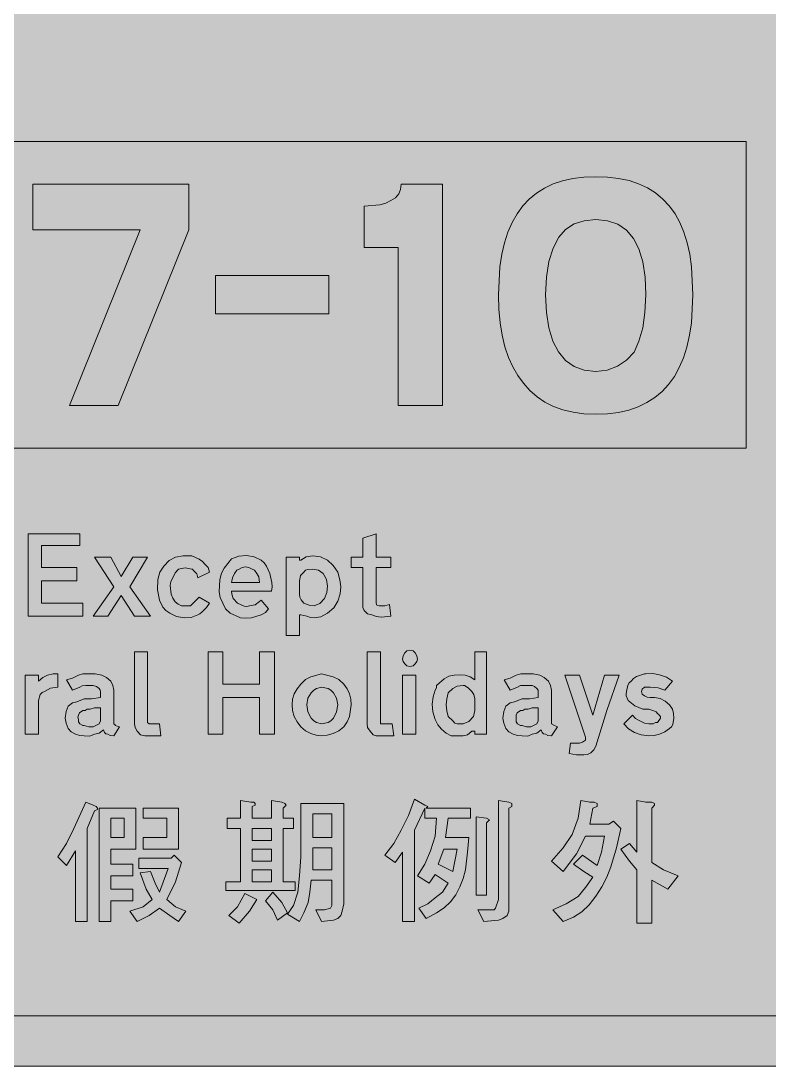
# Model space of a CAD drawing. Header units: metres. Extents: x 144 to 426, y 7 to 265.
# Drawn here: x 203.6 to 295, y 7.2 to 134.8 of the extents above; entities that cross this region are included whole.
import ezdxf

# ---------------------------------------------------------------- set-up
doc = ezdxf.new("R2010")
doc.units = ezdxf.units.M
for name, color, linetype, true_color in [('FILL_BLACK_000000', 7, 'Continuous', 0x000000), ('FILL_BLUE_0000FF', 7, 'Continuous', 0x0000ff), ('FILL_WHITE_FFFFFF', 7, 'Continuous', 0xffffff), ('STROKE_BLUE_0000FF', 7, 'Continuous', 0x0000ff), ('STROKE_WHITE_FFFFFF', 7, 'Continuous', 0xffffff)]:
    doc.layers.add(name, color=color, linetype=linetype, true_color=true_color)

msp = doc.modelspace()

# ---------------------------------------------------------------- hatches: boundary and pattern name
at = {"layer": 'FILL_BLACK_000000', "true_color": 0x000000}
h = msp.add_hatch(color=7, dxfattribs=at)
h.dxf.hatch_style = 1
h.paths.add_polyline_path([(218.16, 109.26), (205.02, 109.26), (205.02, 114.84), (224.1, 114.84), (224.1, 109.26), (215.46, 87.84), (209.52, 87.84), (218.16, 109.26)])
h = msp.add_hatch(color=7, dxfattribs=at)
h.dxf.hatch_style = 1
h.paths.add_polyline_path([(255.06, 87.84), (249.66, 87.84), (249.66, 107.1), (245.52, 107.1), (245.52, 112.14), (247.41, 112.3), (248.15, 112.52), (248.76, 112.86), (249.34, 113.19), (249.73, 113.65), (249.95, 114.2), (250.02, 114.84), (255.06, 114.84), (255.06, 87.84)])
h = msp.add_hatch(color=7, dxfattribs=at)
h.dxf.hatch_style = 1
h.paths.add_polyline_path([(285.24, 96.39), (284.92, 94.96), (284.5, 93.65), (283.99, 92.46), (283.39, 91.37), (282.69, 90.4), (281.9, 89.55), (281.02, 88.81), (280.04, 88.18), (278.98, 87.67), (277.82, 87.27), (276.56, 86.99), (275.22, 86.82), (273.78, 86.76), (272.35, 86.82), (271.01, 87), (269.77, 87.29), (268.63, 87.7), (267.58, 88.24), (266.62, 88.89), (265.75, 89.65), (264.96, 90.54), (264.26, 91.48), (263.65, 92.53), (263.12, 93.7), (262.69, 94.99), (262.35, 96.4), (262.1, 97.93), (261.95, 99.58), (261.9, 101.34), (262.09, 104.75), (262.32, 106.28), (262.64, 107.69), (263.06, 108.99), (263.57, 110.17), (264.17, 111.23), (264.87, 112.18), (265.66, 113.02), (266.54, 113.75), (267.52, 114.36), (268.58, 114.86), (269.74, 115.24), (271, 115.52), (272.34, 115.69), (273.78, 115.74), (275.22, 115.69), (276.58, 115.53), (277.85, 115.27), (279.02, 114.88), (280.11, 114.39), (281.1, 113.77), (281.99, 113.02), (282.78, 112.14), (283.47, 111.2), (284.07, 110.15), (284.56, 108.98), (284.96, 107.68), (285.27, 106.28), (285.49, 104.75), (285.66, 101.34), (285.47, 97.92), (285.24, 96.39)])
h.paths.add_polyline_path([(279.53, 105.36), (279.06, 106.93), (278.39, 108.22), (277.54, 109.23), (276.48, 109.95), (275.23, 110.38), (273.78, 110.52), (272.37, 110.38), (271.13, 109.98), (270.08, 109.3), (269.28, 108.36), (268.57, 107.01), (268.07, 105.39), (267.76, 103.5), (267.66, 101.34), (267.76, 99.18), (268.06, 97.3), (268.55, 95.69), (269.24, 94.36), (270.1, 93.33), (271.15, 92.58), (272.38, 92.13), (273.78, 91.98), (275.19, 92.14), (276.46, 92.61), (277.55, 93.35), (278.46, 94.32), (279.06, 95.67), (279.52, 97.29), (279.8, 99.18), (279.9, 101.34), (279.81, 103.49), (279.53, 105.36)], flags=16)
h = msp.add_hatch(color=7, dxfattribs=at)
h.dxf.hatch_style = 1
h.paths.add_polyline_path([(241.2, 103.68), (241.2, 99), (227.34, 99), (227.34, 103.68), (241.2, 103.68)])
at = {"layer": 'FILL_BLUE_0000FF', "true_color": 0x0000ff}
h = msp.add_hatch(color=7, dxfattribs=at)
h.dxf.hatch_style = 1
h.paths.add_polyline_path([(419.4, 19.44), (419.36, 18.2), (419.25, 17.64), (419.04, 17.1), (418.46, 16.02), (417.6, 14.94), (416.68, 14.24), (415.62, 13.68), (415.05, 13.47), (414.45, 13.37), (413.28, 13.32), (156.06, 13.32), (154.88, 13.42), (153.77, 13.72), (152.72, 14.23), (151.74, 14.94), (150.93, 15.95), (150.37, 17.05), (150.04, 18.23), (149.94, 19.44), (149.94, 252.54), (150.04, 253.65), (150.37, 254.77), (150.93, 255.86), (151.74, 256.86), (152.66, 257.65), (153.72, 258.3), (154.89, 258.55), (156.06, 258.66), (413.28, 258.66), (414.49, 258.53), (415.64, 258.16), (416.7, 257.6), (417.6, 256.86), (418.41, 255.96), (418.97, 254.9), (419.3, 253.75), (419.4, 252.54), (419.4, 19.44)])
at = {"layer": 'FILL_WHITE_FFFFFF', "true_color": 0xffffff}
h = msp.add_hatch(color=7, dxfattribs=at)
h.dxf.hatch_style = 1
h.paths.add_polyline_path([(156.06, 7.2), (153.81, 7.36), (152.67, 7.58), (151.56, 7.92), (149.29, 9.14), (148.29, 9.84), (147.42, 10.62), (146.54, 11.6), (145.78, 12.62), (144.54, 14.76), (144.2, 15.95), (143.98, 17.1), (143.82, 19.44), (143.82, 252.54), (143.98, 254.79), (144.2, 255.93), (144.54, 257.04), (145.12, 258.19), (145.78, 259.25), (146.54, 260.23), (147.42, 261.18), (148.29, 262.06), (149.29, 262.8), (150.38, 263.41), (151.56, 263.88), (152.67, 264.32), (153.81, 264.6), (156.06, 264.78), (413.28, 264.78), (415.53, 264.6), (416.67, 264.32), (417.78, 263.88), (418.96, 263.41), (420.07, 262.8), (421.12, 262.06), (422.1, 261.18), (423.58, 259.25), (424.23, 258.19), (424.8, 257.04), (425.14, 255.93), (425.36, 254.79), (425.52, 252.54), (425.52, 19.44), (425.36, 17.1), (425.14, 15.95), (424.8, 14.76), (423.58, 12.62), (422.1, 10.62), (420.07, 9.14), (417.78, 7.92), (416.67, 7.58), (415.53, 7.36), (413.28, 7.2), (156.06, 7.2)])
h = msp.add_hatch(color=7, dxfattribs=at)
h.dxf.hatch_style = 1
h.paths.add_polyline_path([(292.14, 120.06), (292.14, 82.62), (160.02, 82.62), (160.02, 120.06), (292.14, 120.06)])
h = msp.add_hatch(color=7, dxfattribs=at)
h.dxf.hatch_style = 1
h.paths.add_polyline_path([(204.48, 72.18), (210.78, 72.18), (210.78, 70.74), (206.1, 70.74), (206.1, 68.04), (210.42, 68.04), (210.42, 66.42), (206.1, 66.42), (206.1, 63.72), (211.14, 63.72), (211.14, 62.1), (204.48, 62.1), (204.48, 72.18)])
h = msp.add_hatch(color=7, dxfattribs=at)
h.dxf.hatch_style = 1
h.paths.add_polyline_path([(247.07, 63.47), (247.32, 63.36), (248.04, 63.36), (248.58, 63.54), (248.76, 62.1), (247.59, 61.99), (246.99, 62.07), (246.42, 62.28), (245.9, 62.41), (245.52, 62.82), (245.36, 63.18), (245.34, 63.54), (245.34, 68.04), (243.9, 68.04), (243.9, 69.3), (245.34, 69.3), (245.34, 71.64), (246.96, 72.18), (246.96, 69.3), (248.76, 69.3), (248.76, 68.04), (246.96, 68.04), (246.96, 63.72), (247.07, 63.47)])
h = msp.add_hatch(color=7, dxfattribs=at)
h.dxf.hatch_style = 1
h.paths.add_polyline_path([(215.82, 64.62), (214.2, 62.1), (212.4, 62.1), (214.92, 65.7), (212.58, 69.3), (214.56, 69.3), (215.82, 66.96), (217.26, 69.3), (219.06, 69.3), (216.9, 65.7), (219.42, 62.1), (217.44, 62.1), (215.82, 64.62)])
h = msp.add_hatch(color=7, dxfattribs=at)
h.dxf.hatch_style = 1
h.paths.add_polyline_path([(224.28, 63.36), (224.82, 63.9), (225.36, 64.44), (226.62, 63.72), (226.26, 63.18), (225.72, 62.64), (225.45, 62.39), (225.18, 62.28), (224.37, 61.97), (223.56, 61.92), (222.59, 62.06), (221.76, 62.46), (221.28, 62.79), (220.93, 63.2), (220.5, 64.08), (220.28, 65.34), (220.32, 66.6), (220.55, 67.48), (221.04, 68.22), (221.69, 68.89), (222.48, 69.3), (223.4, 69.46), (224.46, 69.48), (225.34, 69.07), (225.75, 68.77), (226.08, 68.4), (226.44, 68.04), (226.62, 67.5), (225.18, 66.78), (225.05, 67.3), (224.64, 67.68), (224.55, 67.84), (224.46, 67.86), (223.65, 68), (222.84, 67.86), (222.41, 67.39), (222.12, 66.78), (221.91, 66.34), (221.83, 65.86), (221.94, 64.8), (222.14, 64.3), (222.44, 63.88), (222.8, 63.56), (223.2, 63.36), (224.28, 63.36)])
h = msp.add_hatch(color=7, dxfattribs=at)
h.dxf.hatch_style = 1
h.paths.add_polyline_path([(228.55, 63.02), (228.24, 63.72), (227.93, 64.4), (227.79, 65.09), (227.88, 66.6), (228.08, 67.35), (228.4, 67.99), (229.32, 69.12), (230.19, 69.42), (231.12, 69.5), (232.05, 69.35), (232.92, 68.94), (233.29, 68.61), (233.59, 68.2), (234, 67.32), (234.22, 66.24), (234.25, 65.7), (234.18, 65.16), (229.32, 65.16), (229.34, 64.78), (229.5, 64.26), (230.04, 63.72), (230.83, 63.34), (231.18, 63.29), (231.48, 63.36), (232.18, 63.49), (232.74, 63.9), (232.92, 64.08), (233.82, 63), (233.44, 62.57), (232.92, 62.28), (231.73, 61.9), (231.07, 61.85), (230.4, 61.92), (229.14, 62.46), (228.55, 63.02)])
h.paths.add_polyline_path([(232.63, 66.91), (232.38, 67.32), (232.11, 67.72), (231.84, 67.86), (231.43, 68.06), (231.03, 68.13), (230.62, 68.06), (230.22, 67.86), (229.95, 67.72), (229.68, 67.32), (229.43, 66.78), (229.32, 66.24), (232.74, 66.24), (232.63, 66.91)], flags=16)
h = msp.add_hatch(color=7, dxfattribs=at)
h.dxf.hatch_style = 1
h.paths.add_polyline_path([(240.19, 69.34), (241.02, 68.94), (241.72, 68.29), (242.28, 67.5), (242.53, 66.53), (242.64, 65.7), (242.56, 64.84), (242.3, 63.94), (241.8, 63.12), (241.02, 62.46), (240.21, 62.05), (239.4, 61.92), (238.95, 61.94), (238.5, 62.1), (237.78, 62.28), (237.67, 62.28), (237.6, 62.28), (237.6, 59.76), (235.98, 59.76), (235.98, 69.3), (237.6, 69.3), (237.6, 68.94), (237.71, 68.94), (237.78, 68.94), (238.43, 69.34), (239.22, 69.48), (240.19, 69.34)])
h.paths.add_polyline_path([(237.6, 66.42), (237.6, 64.8), (237.66, 64.43), (237.8, 64.12), (238.14, 63.72), (238.77, 63.47), (239.4, 63.36), (240.1, 63.67), (240.66, 64.26), (240.96, 64.99), (241.04, 65.79), (240.89, 66.59), (240.48, 67.32), (239.92, 67.72), (239.22, 67.86), (238.61, 67.81), (238.33, 67.71), (238.14, 67.5), (237.74, 67.09), (237.6, 66.42)], flags=16)
h = msp.add_hatch(color=7, dxfattribs=at)
h.dxf.hatch_style = 1
h.paths.add_polyline_path([(219.06, 57.78), (219.06, 49.32), (219.06, 49.21), (219.06, 49.14), (219.24, 48.96), (219.35, 48.96), (219.42, 48.96), (219.96, 48.96), (220.5, 48.96), (220.68, 47.52), (218.7, 47.52), (218.18, 47.65), (217.8, 48.06), (217.55, 48.51), (217.44, 48.96), (217.44, 57.78), (219.06, 57.78)])
h = msp.add_hatch(color=7, dxfattribs=at)
h.dxf.hatch_style = 1
h.paths.add_polyline_path([(232.74, 52.2), (228.24, 52.2), (228.24, 47.7), (226.44, 47.7), (226.44, 57.78), (228.24, 57.78), (228.24, 53.82), (232.74, 53.82), (232.74, 57.78), (234.54, 57.78), (234.54, 47.7), (232.74, 47.7), (232.74, 52.2)])
h = msp.add_hatch(color=7, dxfattribs=at)
h.dxf.hatch_style = 1
h.paths.add_polyline_path([(247.5, 57.78), (247.5, 49.32), (247.5, 49.21), (247.5, 49.14), (247.5, 48.96), (247.68, 48.96), (247.86, 48.96), (248.4, 48.96), (248.94, 48.96), (249.12, 47.52), (246.96, 47.52), (246.6, 47.65), (246.24, 48.06), (245.93, 48.51), (245.88, 48.96), (245.88, 57.78), (247.5, 57.78)])
h = msp.add_hatch(color=7, dxfattribs=at)
h.dxf.hatch_style = 1
h.paths.add_polyline_path([(251.94, 56.59), (251.75, 56.29), (251.47, 56.07), (251.1, 55.98), (250.73, 56.07), (250.45, 56.29), (250.26, 56.59), (250.2, 56.88), (250.26, 57.28), (250.45, 57.62), (250.73, 57.87), (251.1, 57.96), (251.47, 57.87), (251.75, 57.62), (251.94, 57.28), (252, 56.88), (251.94, 56.59)])
h = msp.add_hatch(color=7, dxfattribs=at)
h.dxf.hatch_style = 1
h.paths.add_polyline_path([(257.58, 47.52), (257.04, 47.52), (256.14, 47.52), (255.5, 47.85), (254.95, 48.31), (254.49, 48.86), (254.16, 49.5), (253.88, 50.44), (253.82, 51.37), (253.93, 52.26), (254.16, 53.1), (254.32, 53.37), (254.34, 53.64), (255.28, 54.47), (255.86, 54.78), (256.5, 54.9), (257.17, 54.97), (257.83, 54.9), (258.45, 54.7), (259.02, 54.36), (259.02, 57.78), (260.46, 57.78), (260.46, 47.7), (259.02, 47.7), (259.02, 48.06), (258.66, 48.06), (258.12, 47.65), (257.58, 47.52)])
h.paths.add_polyline_path([(258.84, 49.86), (259.02, 50.58), (259.02, 52.02), (258.91, 52.54), (258.66, 52.92), (258.21, 53.35), (257.76, 53.64), (257.58, 53.64), (256.88, 53.59), (256.32, 53.28), (255.78, 52.74), (255.58, 52.04), (255.51, 51.3), (255.58, 50.56), (255.78, 49.86), (256.32, 49.32), (256.59, 49.07), (256.86, 48.96), (257.58, 48.96), (258.28, 49.27), (258.84, 49.86)], flags=16)
h = msp.add_hatch(color=7, dxfattribs=at)
h.dxf.hatch_style = 1
h.paths.add_polyline_path([(206.28, 54.61), (206.82, 54.9), (207.52, 55.06), (208.08, 55.08), (208.08, 53.46), (207.2, 53.32), (206.46, 52.92), (206.19, 52.81), (205.92, 52.56), (205.74, 51.84), (205.74, 47.7), (204.12, 47.7), (204.12, 54.9), (205.74, 54.9), (205.74, 54.18), (206.28, 54.61)])
h = msp.add_hatch(color=7, dxfattribs=at)
h.dxf.hatch_style = 1
h.paths.add_polyline_path([(210.6, 54.9), (211.16, 55.06), (211.86, 55.08), (212.67, 55.06), (213.48, 54.9), (214.02, 54.61), (214.56, 54.18), (214.81, 53.64), (214.92, 53.1), (214.92, 51.66), (214.92, 49.32), (214.92, 48.96), (215.08, 48.87), (215.1, 48.78), (215.64, 48.6), (214.92, 47.52), (214.49, 47.54), (214.2, 47.7), (213.96, 47.76), (213.8, 47.9), (213.66, 48.24), (213.12, 47.83), (212.58, 47.7), (212.02, 47.47), (211.32, 47.52), (210.78, 47.54), (210.24, 47.7), (209.72, 47.99), (209.34, 48.42), (209.09, 49.05), (208.98, 49.68), (209.09, 50.47), (209.34, 51.12), (209.88, 51.52), (210.42, 51.66), (211.32, 52.02), (212.22, 52.02), (213.3, 52.2), (213.3, 52.56), (213.3, 52.92), (213.28, 53.1), (213.12, 53.28), (212.83, 53.53), (212.4, 53.64), (211.5, 53.64), (211.07, 53.62), (210.78, 53.46), (209.88, 53.1), (209.16, 54.36), (209.88, 54.54), (210.6, 54.9)])
h.paths.add_polyline_path([(212.4, 48.6), (213.12, 48.96), (213.3, 49.32), (213.3, 49.68), (213.3, 50.94), (212.58, 50.94), (212.06, 50.78), (211.68, 50.76), (211.41, 50.6), (211.14, 50.58), (210.74, 50.31), (210.6, 50.04), (210.53, 49.77), (210.6, 49.5), (210.62, 49.23), (210.78, 48.96), (211.14, 48.78), (211.32, 48.78), (211.86, 48.62), (212.4, 48.6)], flags=16)
h = msp.add_hatch(color=7, dxfattribs=at)
h.dxf.hatch_style = 1
h.paths.add_polyline_path([(236.97, 52.63), (237.31, 53.25), (237.78, 53.82), (238.35, 54.37), (238.97, 54.72), (240.3, 55.08), (241.72, 54.72), (242.4, 54.37), (243, 53.82), (243.44, 53.25), (243.72, 52.63), (243.86, 51.97), (243.9, 51.3), (243.72, 49.88), (243.44, 49.2), (243, 48.6), (242.4, 48.13), (241.72, 47.79), (241, 47.59), (240.3, 47.52), (239.63, 47.59), (238.97, 47.79), (238.35, 48.13), (237.78, 48.6), (237.31, 49.2), (236.97, 49.88), (236.77, 50.6), (236.7, 51.3), (236.77, 51.97), (236.97, 52.63)])
h.paths.add_polyline_path([(239.34, 53.08), (239.04, 52.74), (238.63, 52.09), (238.5, 51.3), (238.63, 50.42), (239.04, 49.68), (239.34, 49.34), (239.67, 49.12), (240.3, 48.96), (241.09, 49.12), (241.44, 49.34), (241.74, 49.68), (242.14, 50.42), (242.28, 51.3), (242.14, 52.09), (241.74, 52.74), (241.44, 53.08), (241.09, 53.3), (240.3, 53.46), (239.67, 53.3), (239.34, 53.08)], flags=16)
h = msp.add_hatch(color=7, dxfattribs=at)
h.dxf.hatch_style = 1
h.paths.add_polyline_path([(251.82, 54.9), (251.82, 47.7), (250.2, 47.7), (250.2, 54.9), (251.82, 54.9)])
h = msp.add_hatch(color=7, dxfattribs=at)
h.dxf.hatch_style = 1
h.paths.add_polyline_path([(264.06, 54.9), (264.62, 55.06), (265.32, 55.08), (266.13, 55.06), (266.94, 54.9), (267.48, 54.61), (268.02, 54.18), (268.27, 53.64), (268.38, 53.1), (268.38, 51.66), (268.38, 49.32), (268.38, 48.96), (268.74, 48.78), (269.1, 48.6), (268.38, 47.52), (267.95, 47.54), (267.66, 47.7), (267.42, 47.76), (267.26, 47.9), (267.12, 48.24), (266.58, 47.83), (266.04, 47.7), (265.48, 47.47), (264.78, 47.52), (264.24, 47.54), (263.7, 47.7), (263.18, 47.99), (262.8, 48.42), (262.55, 49.05), (262.44, 49.68), (262.55, 50.47), (262.8, 51.12), (263.34, 51.52), (263.88, 51.66), (264.78, 52.02), (265.68, 52.02), (266.76, 52.2), (266.76, 52.56), (266.76, 52.92), (266.74, 53.1), (266.58, 53.28), (266.31, 53.53), (266.04, 53.64), (264.96, 53.64), (264.6, 53.64), (264.24, 53.46), (263.34, 53.1), (262.62, 54.36), (263.34, 54.54), (264.06, 54.9)])
h.paths.add_polyline_path([(265.86, 48.6), (266.58, 48.96), (266.76, 49.32), (266.76, 49.68), (266.76, 50.94), (266.04, 50.94), (265.52, 50.78), (265.14, 50.76), (264.87, 50.6), (264.6, 50.58), (264.2, 50.31), (264.06, 50.04), (264.06, 49.5), (264.08, 49.23), (264.24, 48.96), (264.6, 48.78), (264.78, 48.78), (265.32, 48.62), (265.86, 48.6)], flags=16)
h = msp.add_hatch(color=7, dxfattribs=at)
h.dxf.hatch_style = 1
h.paths.add_polyline_path([(272.52, 47.34), (270, 54.9), (271.8, 54.9), (273.42, 50.04), (274.86, 54.9), (276.66, 54.9), (275.15, 50.58), (273.78, 46.26), (273.55, 45.79), (273.19, 45.45), (272.77, 45.25), (272.34, 45.18), (271.44, 45.18), (270.54, 45.36), (270.72, 46.62), (271.8, 46.62), (272.16, 46.73), (272.52, 46.98), (272.52, 47.34)])
h = msp.add_hatch(color=7, dxfattribs=at)
h.dxf.hatch_style = 1
h.paths.add_polyline_path([(280.08, 52.22), (280.44, 52.2), (280.62, 52.2), (280.98, 52.2), (281.65, 52.08), (282.26, 51.75), (282.78, 51.29), (283.14, 50.76), (283.3, 50.22), (283.32, 49.68), (283.19, 48.91), (283.02, 48.62), (282.78, 48.42), (282.21, 47.98), (281.59, 47.7), (280.93, 47.56), (280.26, 47.52), (279.35, 47.62), (278.53, 47.9), (277.8, 48.36), (277.2, 48.96), (278.28, 50.04), (278.66, 49.61), (279.18, 49.32), (279.72, 49.07), (280.26, 48.96), (280.8, 48.96), (281.07, 49.12), (281.34, 49.14), (281.7, 49.68), (281.68, 49.86), (281.52, 50.04), (281.5, 50.13), (281.34, 50.22), (281.15, 50.43), (280.87, 50.56), (280.26, 50.76), (279.54, 50.76), (278.57, 51.16), (277.74, 51.84), (277.52, 52.38), (277.49, 52.65), (277.56, 52.92), (277.7, 53.69), (277.86, 53.98), (278.1, 54.18), (278.4, 54.52), (278.78, 54.76), (279.72, 55.08), (279.9, 55.08), (280.74, 55.12), (281.59, 54.97), (282.41, 54.65), (283.14, 54.18), (282.24, 53.1), (281.41, 53.35), (280.44, 53.46), (279.72, 53.46), (279.47, 53.19), (279.36, 52.92), (279.47, 52.58), (279.72, 52.38), (280.08, 52.22)])
h = msp.add_hatch(color=7, dxfattribs=at)
h.dxf.hatch_style = 1
h.paths.add_polyline_path([(232.02, 39.42), (232.2, 39.24), (232.2, 39.06), (231.84, 38.88), (231.84, 37.44), (234.18, 37.44), (234.18, 39.6), (235.44, 39.42), (235.8, 39.24), (235.98, 39.06), (235.8, 38.88), (235.62, 38.7), (235.62, 37.44), (236.88, 37.44), (236.88, 36.18), (235.62, 36.18), (235.62, 29.7), (237.06, 29.7), (237.06, 28.62), (228.6, 28.62), (228.6, 29.7), (230.4, 29.7), (230.4, 36.18), (228.78, 36.18), (228.78, 37.44), (230.4, 37.44), (230.4, 39.6), (231.66, 39.42), (232.02, 39.42)])
h.paths.add_polyline_path([(231.84, 32.22), (234.18, 32.22), (234.18, 33.66), (231.84, 33.66), (231.84, 32.22)], flags=16)
h.paths.add_polyline_path([(231.84, 31.14), (231.84, 29.7), (234.18, 29.7), (234.18, 31.14), (231.84, 31.14)], flags=16)
h.paths.add_polyline_path([(234.18, 36.18), (231.84, 36.18), (231.84, 34.74), (234.18, 34.74), (234.18, 36.18)], flags=16)
h = msp.add_hatch(color=7, dxfattribs=at)
h.dxf.hatch_style = 1
h.paths.add_polyline_path([(250.02, 36), (250.92, 37.8), (251.64, 39.78), (252.9, 39.06), (253.26, 38.88), (253.08, 38.7), (258.48, 38.7), (258.48, 37.44), (255.78, 37.44), (255.42, 35.1), (258.3, 35.1), (258.12, 33.3), (257.87, 31.17), (257.59, 30.1), (257.19, 29.07), (256.68, 28.1), (256.03, 27.23), (255.26, 26.5), (254.34, 25.92), (253.08, 25.2), (252.18, 26.46), (253.26, 27), (254.16, 27.72), (255.06, 28.44), (255.78, 29.52), (254.16, 30.6), (253.44, 29.52), (252, 30.42), (252.9, 31.86), (253.62, 33.48), (254.16, 35.28), (254.34, 37.44), (252.9, 37.44), (252.9, 38.7), (251.64, 36), (251.64, 24.84), (250.2, 24.84), (250.2, 33.3), (249.3, 32.04), (248.04, 32.94), (249.12, 34.38), (250.02, 36)])
h.paths.add_polyline_path([(256.32, 30.96), (256.86, 33.66), (255.24, 33.66), (254.52, 31.86), (256.32, 30.96)], flags=16)
h = msp.add_hatch(color=7, dxfattribs=at)
h.dxf.hatch_style = 1
h.paths.add_polyline_path([(263.16, 39.42), (263.52, 39.24), (263.52, 38.88), (263.16, 38.7), (263.16, 26.1), (262.98, 25.56), (262.44, 25.2), (261.9, 25.02), (260.1, 24.84), (259.38, 26.28), (261.36, 26.28), (261.54, 26.46), (261.9, 27.54), (261.9, 39.6), (263.16, 39.42)])
h = msp.add_hatch(color=7, dxfattribs=at)
h.dxf.hatch_style = 1
h.paths.add_polyline_path([(273.6, 39.42), (273.96, 39.24), (273.96, 38.88), (273.42, 38.7), (273.06, 36.72), (275.4, 36.72), (275.94, 37.08), (276.84, 36.18), (276.3, 33.84), (275.63, 31.5), (275.13, 30.27), (274.52, 29.06), (273.8, 27.92), (272.99, 26.9), (272.08, 26.04), (271.08, 25.38), (269.82, 24.84), (268.56, 26.28), (270.18, 27), (271.62, 27.9), (272.52, 28.98), (273.42, 30.24), (272.34, 30.96), (271.08, 31.86), (272.16, 32.94), (273.96, 31.68), (274.5, 33.3), (274.86, 35.28), (272.52, 35.28), (271.44, 33.12), (269.82, 30.96), (268.38, 32.22), (269.82, 33.84), (270.9, 35.46), (271.62, 37.44), (271.98, 39.6), (273.06, 39.42), (273.6, 39.42)])
h = msp.add_hatch(color=7, dxfattribs=at)
h.dxf.hatch_style = 1
h.paths.add_polyline_path([(280.62, 39.42), (280.98, 39.24), (280.98, 39.06), (280.62, 38.7), (280.62, 32.04), (282.06, 31.14), (283.86, 30.42), (282.6, 28.8), (280.62, 29.88), (280.62, 24.66), (278.82, 24.66), (278.82, 31.14), (277.92, 32.22), (276.84, 33.66), (277.92, 34.38), (278.82, 33.3), (278.82, 39.6), (279.9, 39.42), (280.62, 39.42)])
h = msp.add_hatch(color=7, dxfattribs=at)
h.dxf.hatch_style = 1
h.paths.add_polyline_path([(212.76, 38.88), (212.94, 38.7), (212.94, 38.52), (212.58, 38.34), (211.68, 36.18), (211.68, 24.84), (210.24, 24.84), (210.24, 33.48), (209.16, 31.68), (208.08, 32.76), (209.16, 34.38), (210.06, 36.18), (211.5, 39.42), (212.4, 39.06), (212.76, 38.88)])
h = msp.add_hatch(color=7, dxfattribs=at)
h.dxf.hatch_style = 1
h.paths.add_polyline_path([(217.62, 33.66), (214.56, 33.66), (214.56, 31.86), (217.26, 31.86), (217.26, 30.42), (214.56, 30.42), (214.56, 28.8), (217.26, 28.8), (217.26, 27.36), (214.56, 27.36), (214.56, 24.84), (213.12, 24.84), (213.12, 38.7), (217.62, 38.7), (217.62, 33.66)])
h.paths.add_polyline_path([(216.18, 37.44), (214.56, 37.44), (214.56, 35.1), (216.18, 35.1), (216.18, 37.44)], flags=16)
h = msp.add_hatch(color=7, dxfattribs=at)
h.dxf.hatch_style = 1
h.paths.add_polyline_path([(222.84, 38.7), (222.84, 33.66), (218.52, 33.66), (218.52, 35.1), (221.4, 35.1), (221.4, 37.44), (218.52, 37.44), (218.52, 38.7), (222.84, 38.7)])
h = msp.add_hatch(color=7, dxfattribs=at)
h.dxf.hatch_style = 1
h.paths.add_polyline_path([(242.82, 26.1), (242.64, 25.56), (242.28, 25.2), (241.74, 25.02), (240.3, 24.84), (239.58, 26.28), (240.66, 26.28), (241.38, 26.46), (241.56, 26.82), (241.56, 29.88), (239.04, 29.88), (238.86, 28.44), (238.68, 27.18), (238.14, 25.92), (237.6, 24.84), (236.16, 25.74), (236.88, 26.82), (237.42, 28.44), (237.6, 30.42), (237.78, 32.76), (237.78, 39.24), (243, 39.24), (243, 27), (242.82, 26.1)])
h.paths.add_polyline_path([(239.22, 33.84), (239.22, 31.14), (241.56, 31.14), (241.56, 33.84), (239.22, 33.84)], flags=16)
h.paths.add_polyline_path([(241.56, 37.98), (239.22, 37.98), (239.22, 35.1), (241.56, 35.1), (241.56, 37.98)], flags=16)
h = msp.add_hatch(color=7, dxfattribs=at)
h.dxf.hatch_style = 1
h.paths.add_polyline_path([(260.46, 37.44), (260.82, 37.26), (260.46, 36.9), (260.46, 28.08), (259.2, 28.08), (259.2, 37.62), (260.46, 37.44)])
h = msp.add_hatch(color=7, dxfattribs=at)
h.dxf.hatch_style = 1
h.paths.add_polyline_path([(221.94, 32.58), (222.3, 32.94), (223.2, 32.04), (222.48, 29.7), (221.4, 27.54), (222.48, 26.64), (223.74, 26.1), (222.84, 24.84), (221.76, 25.56), (220.5, 26.46), (219.24, 25.56), (217.8, 24.84), (216.9, 26.1), (218.52, 26.64), (219.6, 27.54), (218.88, 28.8), (218.16, 30.78), (219.42, 30.96), (219.96, 29.52), (220.5, 28.44), (221.58, 31.32), (217.98, 31.32), (217.98, 32.58), (221.94, 32.58)])
h = msp.add_hatch(color=7, dxfattribs=at)
h.dxf.hatch_style = 1
h.paths.add_polyline_path([(230.04, 26.64), (230.94, 28.26), (232.38, 27.54), (231.48, 26.1), (230.22, 24.66), (228.96, 25.56), (230.04, 26.64)])
h = msp.add_hatch(color=7, dxfattribs=at)
h.dxf.hatch_style = 1
h.paths.add_polyline_path([(235.44, 27.18), (236.16, 25.92), (234.9, 25.02), (234.36, 26.28), (233.46, 27.36), (234.36, 28.44), (235.44, 27.18)])

# ---------------------------------------------------------------- linework, layer by layer
at = {"layer": 'FILL_BLACK_000000', "lineweight": 0, "true_color": 0x000000}
for points in [[(218.16, 109.26), (205.02, 109.26), (205.02, 114.84), (224.1, 114.84), (224.1, 109.26), (215.46, 87.84), (209.52, 87.84)], [(255.06, 87.84), (249.66, 87.84), (249.66, 107.1), (245.52, 107.1), (245.52, 112.14), (247.41, 112.3), (248.15, 112.52), (248.76, 112.86), (249.34, 113.19), (249.73, 113.65), (249.95, 114.2), (250.02, 114.84), (255.06, 114.84)], [(285.24, 96.39), (284.92, 94.96), (284.5, 93.65), (283.99, 92.46), (283.39, 91.37), (282.69, 90.4), (281.9, 89.55), (281.02, 88.81), (280.04, 88.18), (278.98, 87.67), (277.82, 87.27), (276.56, 86.99), (275.22, 86.82), (273.78, 86.76), (272.35, 86.82), (271.01, 87), (269.77, 87.29), (268.63, 87.7), (267.58, 88.24), (266.62, 88.89), (265.75, 89.65), (264.96, 90.54), (264.26, 91.48), (263.65, 92.53), (263.12, 93.7), (262.69, 94.99), (262.35, 96.4), (262.1, 97.93), (261.95, 99.58), (261.9, 101.34), (262.09, 104.75), (262.32, 106.28), (262.64, 107.69), (263.06, 108.99), (263.57, 110.17), (264.17, 111.23), (264.87, 112.18), (265.66, 113.02), (266.54, 113.75), (267.52, 114.36), (268.58, 114.86), (269.74, 115.24), (271, 115.52), (272.34, 115.69), (273.78, 115.74), (275.22, 115.69), (276.58, 115.53), (277.85, 115.27), (279.02, 114.88), (280.11, 114.39), (281.1, 113.77), (281.99, 113.02), (282.78, 112.14), (283.47, 111.2), (284.07, 110.15), (284.56, 108.98), (284.96, 107.68), (285.27, 106.28), (285.49, 104.75), (285.66, 101.34), (285.47, 97.92)], [(279.53, 105.36), (279.06, 106.93), (278.39, 108.22), (277.54, 109.23), (276.48, 109.95), (275.23, 110.38), (273.78, 110.52), (272.37, 110.38), (271.13, 109.98), (270.08, 109.3), (269.28, 108.36), (268.57, 107.01), (268.07, 105.39), (267.76, 103.5), (267.66, 101.34), (267.76, 99.18), (268.06, 97.3), (268.55, 95.69), (269.24, 94.36), (270.1, 93.33), (271.15, 92.58), (272.38, 92.13), (273.78, 91.98), (275.19, 92.14), (276.46, 92.61), (277.55, 93.35), (278.46, 94.32), (279.06, 95.67), (279.52, 97.29), (279.8, 99.18), (279.9, 101.34), (279.81, 103.49)], [(241.2, 103.68), (241.2, 99), (227.34, 99), (227.34, 103.68)]]:
    msp.add_lwpolyline(points, close=True, dxfattribs=at)
at = {"layer": 'FILL_BLUE_0000FF', "lineweight": 0, "true_color": 0x0000ff}
msp.add_lwpolyline([(413.28, 13.32), (156.06, 13.32), (154.88, 13.42), (153.77, 13.72), (152.72, 14.23), (151.74, 14.94), (150.93, 15.95), (150.37, 17.05), (150.04, 18.23), (149.94, 19.44), (149.94, 252.54), (150.04, 253.65), (150.37, 254.77), (150.93, 255.86), (151.74, 256.86), (152.66, 257.65), (153.72, 258.3), (154.89, 258.55), (156.06, 258.66), (413.28, 258.66)], dxfattribs=at)
at = {"layer": 'FILL_WHITE_FFFFFF', "lineweight": 0, "true_color": 0xffffff}
msp.add_lwpolyline([(413.28, 7.2), (156.06, 7.2), (153.81, 7.36), (152.67, 7.58), (151.56, 7.92), (149.29, 9.14), (148.29, 9.84), (147.42, 10.62), (146.54, 11.6), (145.78, 12.62), (144.54, 14.76), (144.2, 15.95), (143.98, 17.1), (143.82, 19.44), (143.82, 252.54)], dxfattribs=at)
at = {"layer": 'FILL_WHITE_FFFFFF', "lineweight": 0, "true_color": 0x0000ff}
msp.add_lwpolyline([(292.14, 120.06), (292.14, 82.62), (160.02, 82.62), (160.02, 120.06)], close=True, dxfattribs=at)
at = {"layer": 'FILL_WHITE_FFFFFF', "lineweight": 0, "true_color": 0xffffff}
for points in [[(204.48, 72.18), (210.78, 72.18), (210.78, 70.74), (206.1, 70.74), (206.1, 68.04), (210.42, 68.04), (210.42, 66.42), (206.1, 66.42), (206.1, 63.72), (211.14, 63.72), (211.14, 62.1), (204.48, 62.1)], [(247.07, 63.47), (247.32, 63.36), (248.04, 63.36), (248.58, 63.54), (248.76, 62.1), (247.59, 61.99), (246.99, 62.07), (246.42, 62.28), (245.9, 62.41), (245.52, 62.82), (245.36, 63.18), (245.34, 63.54), (245.34, 68.04), (243.9, 68.04), (243.9, 69.3), (245.34, 69.3), (245.34, 71.64), (246.96, 72.18), (246.96, 69.3), (248.76, 69.3), (248.76, 68.04), (246.96, 68.04), (246.96, 63.72)], [(215.82, 64.62), (214.2, 62.1), (212.4, 62.1), (214.92, 65.7), (212.58, 69.3), (214.56, 69.3), (215.82, 66.96), (217.26, 69.3), (219.06, 69.3), (216.9, 65.7), (219.42, 62.1), (217.44, 62.1)], [(224.28, 63.36), (224.82, 63.9), (225.36, 64.44), (226.62, 63.72), (226.26, 63.18), (225.72, 62.64), (225.45, 62.39), (225.18, 62.28), (224.37, 61.97), (223.56, 61.92), (222.59, 62.06), (221.76, 62.46), (221.28, 62.79), (220.93, 63.2), (220.5, 64.08), (220.28, 65.34), (220.32, 66.6), (220.55, 67.48), (221.04, 68.22), (221.69, 68.89), (222.48, 69.3), (223.4, 69.46), (224.46, 69.48), (225.34, 69.07), (225.75, 68.77), (226.08, 68.4), (226.44, 68.04), (226.62, 67.5), (225.18, 66.78), (225.05, 67.3), (224.64, 67.68), (224.55, 67.84), (224.46, 67.86), (223.65, 68), (222.84, 67.86), (222.41, 67.39), (222.12, 66.78), (221.91, 66.34), (221.83, 65.86), (221.94, 64.8), (222.14, 64.3), (222.44, 63.88), (222.8, 63.56), (223.2, 63.36)], [(228.55, 63.02), (228.24, 63.72), (227.93, 64.4), (227.79, 65.09), (227.88, 66.6), (228.08, 67.35), (228.4, 67.99), (229.32, 69.12), (230.19, 69.42), (231.12, 69.5), (232.05, 69.35), (232.92, 68.94), (233.29, 68.61), (233.59, 68.2), (234, 67.32), (234.22, 66.24), (234.25, 65.7), (234.18, 65.16), (229.32, 65.16), (229.34, 64.78), (229.5, 64.26), (230.04, 63.72), (230.83, 63.34), (231.18, 63.29), (231.48, 63.36), (232.18, 63.49), (232.74, 63.9), (232.92, 64.08), (233.82, 63), (233.44, 62.57), (232.92, 62.28), (231.73, 61.9), (231.07, 61.85), (230.4, 61.92), (229.14, 62.46)], [(240.19, 69.34), (241.02, 68.94), (241.72, 68.29), (242.28, 67.5), (242.53, 66.53), (242.64, 65.7), (242.56, 64.84), (242.3, 63.94), (241.8, 63.12), (241.02, 62.46), (240.21, 62.05), (239.4, 61.92), (238.95, 61.94), (238.5, 62.1), (237.78, 62.28), (237.67, 62.28), (237.6, 62.28), (237.6, 59.76), (235.98, 59.76), (235.98, 69.3), (237.6, 69.3), (237.6, 68.94), (237.71, 68.94), (237.78, 68.94), (238.43, 69.34), (239.22, 69.48)], [(232.63, 66.91), (232.38, 67.32), (232.11, 67.72), (231.84, 67.86), (231.43, 68.06), (231.03, 68.13), (230.62, 68.06), (230.22, 67.86), (229.95, 67.72), (229.68, 67.32), (229.43, 66.78), (229.32, 66.24), (232.74, 66.24)], [(237.6, 66.42), (237.6, 64.8), (237.66, 64.43), (237.8, 64.12), (238.14, 63.72), (238.77, 63.47), (239.4, 63.36), (240.1, 63.67), (240.66, 64.26), (240.96, 64.99), (241.04, 65.79), (240.89, 66.59), (240.48, 67.32), (239.92, 67.72), (239.22, 67.86), (238.61, 67.81), (238.33, 67.71), (238.14, 67.5), (237.74, 67.09)], [(219.06, 57.78), (219.06, 49.32), (219.06, 49.21), (219.06, 49.14), (219.24, 48.96), (219.35, 48.96), (219.42, 48.96), (219.96, 48.96), (220.5, 48.96), (220.68, 47.52), (218.7, 47.52), (218.18, 47.65), (217.8, 48.06), (217.55, 48.51), (217.44, 48.96), (217.44, 57.78)], [(232.74, 52.2), (228.24, 52.2), (228.24, 47.7), (226.44, 47.7), (226.44, 57.78), (228.24, 57.78), (228.24, 53.82), (232.74, 53.82), (232.74, 57.78), (234.54, 57.78), (234.54, 47.7), (232.74, 47.7)], [(247.5, 57.78), (247.5, 49.32), (247.5, 49.21), (247.5, 49.14), (247.5, 48.96), (247.68, 48.96), (247.86, 48.96), (248.4, 48.96), (248.94, 48.96), (249.12, 47.52), (246.96, 47.52), (246.6, 47.65), (246.24, 48.06), (245.93, 48.51), (245.88, 48.96), (245.88, 57.78)], [(251.94, 56.59), (251.75, 56.29), (251.47, 56.07), (251.1, 55.98), (250.73, 56.07), (250.45, 56.29), (250.26, 56.59), (250.2, 56.88), (250.26, 57.28), (250.45, 57.62), (250.73, 57.87), (251.1, 57.96), (251.47, 57.87), (251.75, 57.62), (251.94, 57.28), (252, 56.88)], [(257.58, 47.52), (257.04, 47.52), (256.14, 47.52), (255.5, 47.85), (254.95, 48.31), (254.49, 48.86), (254.16, 49.5), (253.88, 50.44), (253.82, 51.37), (253.93, 52.26), (254.16, 53.1), (254.32, 53.37), (254.34, 53.64), (255.28, 54.47), (255.86, 54.78), (256.5, 54.9), (257.17, 54.97), (257.83, 54.9), (258.45, 54.7), (259.02, 54.36), (259.02, 57.78), (260.46, 57.78), (260.46, 47.7), (259.02, 47.7), (259.02, 48.06), (258.66, 48.06), (258.12, 47.65)], [(206.28, 54.61), (206.82, 54.9), (207.52, 55.06), (208.08, 55.08), (208.08, 53.46), (207.2, 53.32), (206.46, 52.92), (206.19, 52.81), (205.92, 52.56), (205.74, 51.84), (205.74, 47.7), (204.12, 47.7), (204.12, 54.9), (205.74, 54.9), (205.74, 54.18)], [(210.6, 54.9), (211.16, 55.06), (211.86, 55.08), (212.67, 55.06), (213.48, 54.9), (214.02, 54.61), (214.56, 54.18), (214.81, 53.64), (214.92, 53.1), (214.92, 51.66), (214.92, 49.32), (214.92, 48.96), (215.08, 48.87), (215.1, 48.78), (215.64, 48.6), (214.92, 47.52), (214.49, 47.54), (214.2, 47.7), (213.96, 47.76), (213.8, 47.9), (213.66, 48.24), (213.12, 47.83), (212.58, 47.7), (212.02, 47.47), (211.32, 47.52), (210.78, 47.54), (210.24, 47.7), (209.72, 47.99), (209.34, 48.42), (209.09, 49.05), (208.98, 49.68), (209.09, 50.47), (209.34, 51.12), (209.88, 51.52), (210.42, 51.66), (211.32, 52.02), (212.22, 52.02), (213.3, 52.2), (213.3, 52.56), (213.3, 52.92), (213.28, 53.1), (213.12, 53.28), (212.83, 53.53), (212.4, 53.64), (211.5, 53.64), (211.07, 53.62), (210.78, 53.46), (209.88, 53.1), (209.16, 54.36), (209.88, 54.54)], [(236.97, 52.63), (237.31, 53.25), (237.78, 53.82), (238.35, 54.37), (238.97, 54.72), (240.3, 55.08), (241.72, 54.72), (242.4, 54.37), (243, 53.82), (243.44, 53.25), (243.72, 52.63), (243.86, 51.97), (243.9, 51.3), (243.72, 49.88), (243.44, 49.2), (243, 48.6), (242.4, 48.13), (241.72, 47.79), (241, 47.59), (240.3, 47.52), (239.63, 47.59), (238.97, 47.79), (238.35, 48.13), (237.78, 48.6), (237.31, 49.2), (236.97, 49.88), (236.77, 50.6), (236.7, 51.3), (236.77, 51.97)], [(251.82, 54.9), (251.82, 47.7), (250.2, 47.7), (250.2, 54.9)], [(264.06, 54.9), (264.62, 55.06), (265.32, 55.08), (266.13, 55.06), (266.94, 54.9), (267.48, 54.61), (268.02, 54.18), (268.27, 53.64), (268.38, 53.1), (268.38, 51.66), (268.38, 49.32), (268.38, 48.96), (268.74, 48.78), (269.1, 48.6), (268.38, 47.52), (267.95, 47.54), (267.66, 47.7), (267.42, 47.76), (267.26, 47.9), (267.12, 48.24), (266.58, 47.83), (266.04, 47.7), (265.48, 47.47), (264.78, 47.52), (264.24, 47.54), (263.7, 47.7), (263.18, 47.99), (262.8, 48.42), (262.55, 49.05), (262.44, 49.68), (262.55, 50.47), (262.8, 51.12), (263.34, 51.52), (263.88, 51.66), (264.78, 52.02), (265.68, 52.02), (266.76, 52.2), (266.76, 52.56), (266.76, 52.92), (266.74, 53.1), (266.58, 53.28), (266.31, 53.53), (266.04, 53.64), (264.96, 53.64), (264.6, 53.64), (264.24, 53.46), (263.34, 53.1), (262.62, 54.36), (263.34, 54.54)], [(272.52, 47.34), (270, 54.9), (271.8, 54.9), (273.42, 50.04), (274.86, 54.9), (276.66, 54.9), (275.15, 50.58), (273.78, 46.26), (273.55, 45.79), (273.19, 45.45), (272.77, 45.25), (272.34, 45.18), (271.44, 45.18), (270.54, 45.36), (270.72, 46.62), (271.8, 46.62), (272.16, 46.73), (272.52, 46.98)], [(280.08, 52.22), (280.44, 52.2), (280.62, 52.2), (280.98, 52.2), (281.65, 52.08), (282.26, 51.75), (282.78, 51.29), (283.14, 50.76), (283.3, 50.22), (283.32, 49.68), (283.19, 48.91), (283.02, 48.62), (282.78, 48.42), (282.21, 47.98), (281.59, 47.7), (280.93, 47.56), (280.26, 47.52), (279.35, 47.62), (278.53, 47.9), (277.8, 48.36), (277.2, 48.96), (278.28, 50.04), (278.66, 49.61), (279.18, 49.32), (279.72, 49.07), (280.26, 48.96), (280.8, 48.96), (281.07, 49.12), (281.34, 49.14), (281.7, 49.68), (281.68, 49.86), (281.52, 50.04), (281.5, 50.13), (281.34, 50.22), (281.15, 50.43), (280.87, 50.56), (280.26, 50.76), (279.54, 50.76), (278.57, 51.16), (277.74, 51.84), (277.52, 52.38), (277.49, 52.65), (277.56, 52.92), (277.7, 53.69), (277.86, 53.98), (278.1, 54.18), (278.4, 54.52), (278.78, 54.76), (279.72, 55.08), (279.9, 55.08), (280.74, 55.12), (281.59, 54.97), (282.41, 54.65), (283.14, 54.18), (282.24, 53.1), (281.41, 53.35), (280.44, 53.46), (279.72, 53.46), (279.47, 53.19), (279.36, 52.92), (279.47, 52.58), (279.72, 52.38)], [(258.84, 49.86), (259.02, 50.58), (259.02, 52.02), (258.91, 52.54), (258.66, 52.92), (258.21, 53.35), (257.76, 53.64), (257.58, 53.64), (256.88, 53.59), (256.32, 53.28), (255.78, 52.74), (255.58, 52.04), (255.51, 51.3), (255.58, 50.56), (255.78, 49.86), (256.32, 49.32), (256.59, 49.07), (256.86, 48.96), (257.58, 48.96), (258.28, 49.27)], [(239.34, 53.08), (239.04, 52.74), (238.63, 52.09), (238.5, 51.3), (238.63, 50.42), (239.04, 49.68), (239.34, 49.34), (239.67, 49.12), (240.3, 48.96), (241.09, 49.12), (241.44, 49.34), (241.74, 49.68), (242.14, 50.42), (242.28, 51.3), (242.14, 52.09), (241.74, 52.74), (241.44, 53.08), (241.09, 53.3), (240.3, 53.46), (239.67, 53.3)], [(212.4, 48.6), (213.12, 48.96), (213.3, 49.32), (213.3, 49.68), (213.3, 50.94), (212.58, 50.94), (212.06, 50.78), (211.68, 50.76), (211.41, 50.6), (211.14, 50.58), (210.74, 50.31), (210.6, 50.04), (210.53, 49.77), (210.6, 49.5), (210.62, 49.23), (210.78, 48.96), (211.14, 48.78), (211.32, 48.78), (211.86, 48.62)], [(265.86, 48.6), (266.58, 48.96), (266.76, 49.32), (266.76, 49.68), (266.76, 50.94), (266.04, 50.94), (265.52, 50.78), (265.14, 50.76), (264.87, 50.6), (264.6, 50.58), (264.2, 50.31), (264.06, 50.04), (264.06, 49.5), (264.08, 49.23), (264.24, 48.96), (264.6, 48.78), (264.78, 48.78), (265.32, 48.62)], [(232.02, 39.42), (232.2, 39.24), (232.2, 39.06), (231.84, 38.88), (231.84, 37.44), (234.18, 37.44), (234.18, 39.6), (235.44, 39.42), (235.8, 39.24), (235.98, 39.06), (235.8, 38.88), (235.62, 38.7), (235.62, 37.44), (236.88, 37.44), (236.88, 36.18), (235.62, 36.18), (235.62, 29.7), (237.06, 29.7), (237.06, 28.62), (228.6, 28.62), (228.6, 29.7), (230.4, 29.7), (230.4, 36.18), (228.78, 36.18), (228.78, 37.44), (230.4, 37.44), (230.4, 39.6), (231.66, 39.42)], [(250.02, 36), (250.92, 37.8), (251.64, 39.78), (252.9, 39.06), (253.26, 38.88), (253.08, 38.7), (258.48, 38.7), (258.48, 37.44), (255.78, 37.44), (255.42, 35.1), (258.3, 35.1), (258.12, 33.3), (257.87, 31.17), (257.59, 30.1), (257.19, 29.07), (256.68, 28.1), (256.03, 27.23), (255.26, 26.5), (254.34, 25.92), (253.08, 25.2), (252.18, 26.46), (253.26, 27), (254.16, 27.72), (255.06, 28.44), (255.78, 29.52), (254.16, 30.6), (253.44, 29.52), (252, 30.42), (252.9, 31.86), (253.62, 33.48), (254.16, 35.28), (254.34, 37.44), (252.9, 37.44), (252.9, 38.7), (251.64, 36), (251.64, 24.84), (250.2, 24.84), (250.2, 33.3), (249.3, 32.04), (248.04, 32.94), (249.12, 34.38)], [(263.16, 39.42), (263.52, 39.24), (263.52, 38.88), (263.16, 38.7), (263.16, 26.1), (262.98, 25.56), (262.44, 25.2), (261.9, 25.02), (260.1, 24.84), (259.38, 26.28), (261.36, 26.28), (261.54, 26.46), (261.9, 27.54), (261.9, 39.6)], [(273.6, 39.42), (273.96, 39.24), (273.96, 38.88), (273.42, 38.7), (273.06, 36.72), (275.4, 36.72), (275.94, 37.08), (276.84, 36.18), (276.3, 33.84), (275.63, 31.5), (275.13, 30.27), (274.52, 29.06), (273.8, 27.92), (272.99, 26.9), (272.08, 26.04), (271.08, 25.38), (269.82, 24.84), (268.56, 26.28), (270.18, 27), (271.62, 27.9), (272.52, 28.98), (273.42, 30.24), (272.34, 30.96), (271.08, 31.86), (272.16, 32.94), (273.96, 31.68), (274.5, 33.3), (274.86, 35.28), (272.52, 35.28), (271.44, 33.12), (269.82, 30.96), (268.38, 32.22), (269.82, 33.84), (270.9, 35.46), (271.62, 37.44), (271.98, 39.6), (273.06, 39.42)], [(280.62, 39.42), (280.98, 39.24), (280.98, 39.06), (280.62, 38.7), (280.62, 32.04), (282.06, 31.14), (283.86, 30.42), (282.6, 28.8), (280.62, 29.88), (280.62, 24.66), (278.82, 24.66), (278.82, 31.14), (277.92, 32.22), (276.84, 33.66), (277.92, 34.38), (278.82, 33.3), (278.82, 39.6), (279.9, 39.42)], [(212.76, 38.88), (212.94, 38.7), (212.94, 38.52), (212.58, 38.34), (211.68, 36.18), (211.68, 24.84), (210.24, 24.84), (210.24, 33.48), (209.16, 31.68), (208.08, 32.76), (209.16, 34.38), (210.06, 36.18), (211.5, 39.42), (212.4, 39.06)], [(217.62, 33.66), (214.56, 33.66), (214.56, 31.86), (217.26, 31.86), (217.26, 30.42), (214.56, 30.42), (214.56, 28.8), (217.26, 28.8), (217.26, 27.36), (214.56, 27.36), (214.56, 24.84), (213.12, 24.84), (213.12, 38.7), (217.62, 38.7)], [(222.84, 38.7), (222.84, 33.66), (218.52, 33.66), (218.52, 35.1), (221.4, 35.1), (221.4, 37.44), (218.52, 37.44), (218.52, 38.7)], [(242.82, 26.1), (242.64, 25.56), (242.28, 25.2), (241.74, 25.02), (240.3, 24.84), (239.58, 26.28), (240.66, 26.28), (241.38, 26.46), (241.56, 26.82), (241.56, 29.88), (239.04, 29.88), (238.86, 28.44), (238.68, 27.18), (238.14, 25.92), (237.6, 24.84), (236.16, 25.74), (236.88, 26.82), (237.42, 28.44), (237.6, 30.42), (237.78, 32.76), (237.78, 39.24), (243, 39.24), (243, 27)], [(216.18, 37.44), (214.56, 37.44), (214.56, 35.1), (216.18, 35.1)], [(241.56, 37.98), (239.22, 37.98), (239.22, 35.1), (241.56, 35.1)], [(260.46, 37.44), (260.82, 37.26), (260.46, 36.9), (260.46, 28.08), (259.2, 28.08), (259.2, 37.62)], [(234.18, 36.18), (231.84, 36.18), (231.84, 34.74), (234.18, 34.74)], [(231.84, 32.22), (234.18, 32.22), (234.18, 33.66), (231.84, 33.66)], [(239.22, 33.84), (239.22, 31.14), (241.56, 31.14), (241.56, 33.84)], [(256.32, 30.96), (256.86, 33.66), (255.24, 33.66), (254.52, 31.86)], [(221.94, 32.58), (222.3, 32.94), (223.2, 32.04), (222.48, 29.7), (221.4, 27.54), (222.48, 26.64), (223.74, 26.1), (222.84, 24.84), (221.76, 25.56), (220.5, 26.46), (219.24, 25.56), (217.8, 24.84), (216.9, 26.1), (218.52, 26.64), (219.6, 27.54), (218.88, 28.8), (218.16, 30.78), (219.42, 30.96), (219.96, 29.52), (220.5, 28.44), (221.58, 31.32), (217.98, 31.32), (217.98, 32.58)], [(231.84, 31.14), (231.84, 29.7), (234.18, 29.7), (234.18, 31.14)], [(230.04, 26.64), (230.94, 28.26), (232.38, 27.54), (231.48, 26.1), (230.22, 24.66), (228.96, 25.56)], [(235.44, 27.18), (236.16, 25.92), (234.9, 25.02), (234.36, 26.28), (233.46, 27.36), (234.36, 28.44)]]:
    msp.add_lwpolyline(points, close=True, dxfattribs=at)
at = {"layer": 'STROKE_BLUE_0000FF', "lineweight": 0, "true_color": 0x0000ff}
msp.add_lwpolyline([(413.28, 7.2), (156.06, 7.2)], dxfattribs=at)
at = {"layer": 'STROKE_WHITE_FFFFFF', "lineweight": 0, "true_color": 0xffffff}
for points in [[(237.6, 69.3), (237.6, 69.12)], [(234.54, 47.7), (232.74, 47.7), (234.54, 47.7)]]:
    msp.add_lwpolyline(points, dxfattribs=at)

doc.saveas('drawing.dxf')
